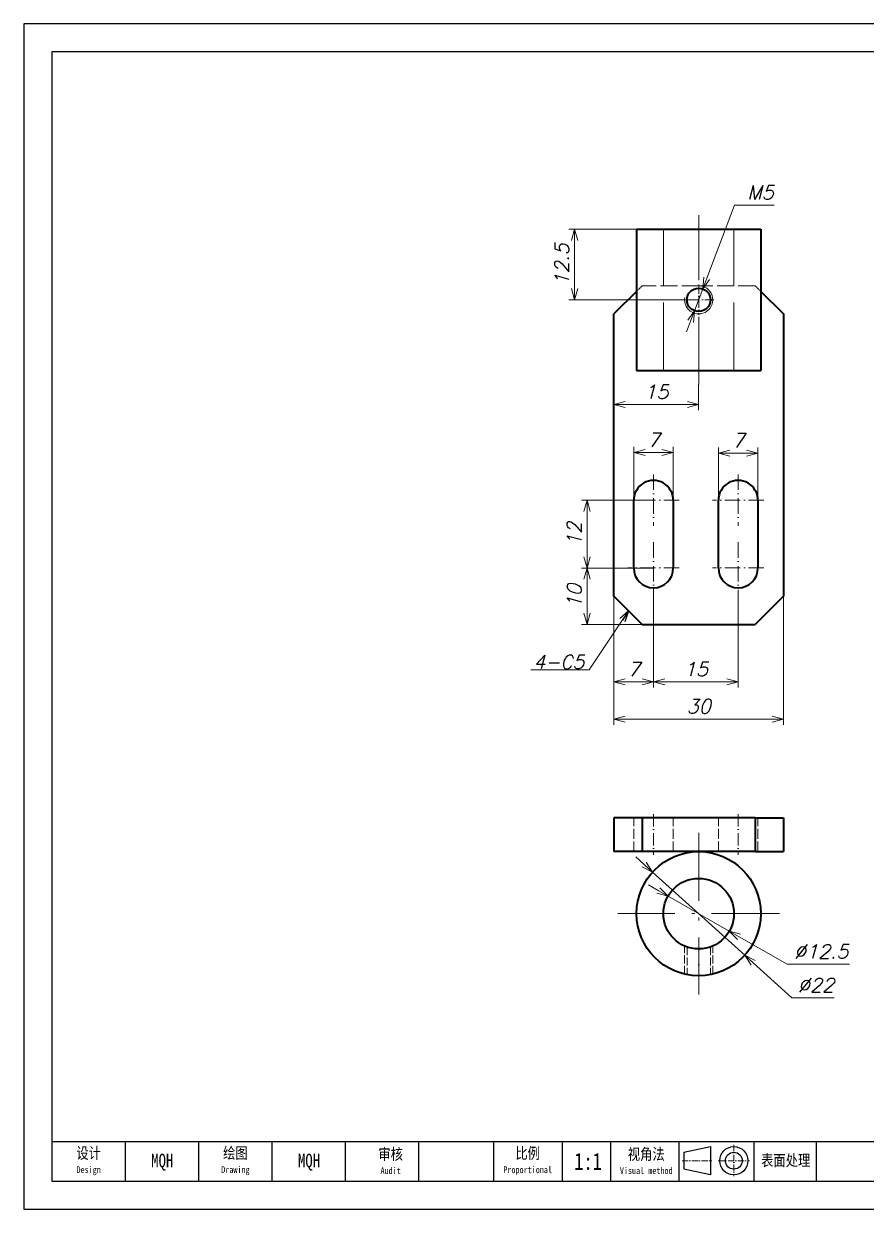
# Model space of a CAD drawing. Header units: inches. Extents: x -6764 to -5139, y 992 to 1720.
# Drawn here: x -6455.5 to -6306.2, y 992.2 to 1202.2 of the extents above; entities that cross this region are included whole.
import ezdxf

# ---------------------------------------------------------------- set-up
doc = ezdxf.new("R2010")
doc.units = ezdxf.units.IN
doc.header["$MEASUREMENT"] = 0
doc.linetypes.add('DASHDOT', pattern=[18.5, 12, -3, 0.5, -3])
doc.linetypes.add('DASHED', pattern=[15, 12, -3])
for name, color, linetype, lineweight in [('标注线', 3, 'Continuous', 25), ('细实线', 4, 'Continuous', 25), ('细点划线', 1, 'DASHDOT', 20)]:
    doc.layers.add(name, color=color, linetype=linetype, lineweight=lineweight)
doc.styles.add('DIM_FONT', font='romans.shx', dxfattribs={"oblique": 15})
doc.styles.add('宋体', font='', dxfattribs={"width": 0.8, "height": 5})
doc.styles.get('宋体').set_extended_font_data('SimSun')
doc.dimstyles.new('KK2.5', dxfattribs={"dimtxt": 2.5, "dimasz": 2, "dimexe": 1, "dimexo": 0, "dimgap": 1, "dimtad": 1, "dimtoh": 1, "dimdsep": 46, "dimtxsty": 'DIM_FONT', "dimblk": 'OPEN30', "dimcen": 0, "dimclrd": 3, "dimclre": 3, "dimclrt": 3, "dimazin": 2, "dimtfac": 1, "dimtmove": 0, "dimatfit": 3, "dimldrblk": 'OPEN30', "dimfxl": 0, "dimtolj": 1, "dimlwd": 20, "dimlwe": 20, "dimarcsym": 0})

# ---------------------------------------------------------------- blocks, each defined once
blk = doc.blocks.new('BZ-MQH')
for p, q in [((-213949.02, 20874.59), (-214275.72, 20874.59)), ((-214275.72, 20874.59), (-214275.72, 20643.59)), ((-213954.52, 20869.09), (-214270.22, 20869.09)), ((-214270.22, 20869.09), (-214270.22, 20649.09)), ((-214270.22, 20656.79), (-214107.97, 20656.79)), ((-214255.92, 20649.09), (-214255.92, 20656.79)), ((-214241.62, 20649.09), (-214241.62, 20656.79)), ((-214227.32, 20649.09), (-214227.32, 20656.79)), ((-214213.02, 20649.09), (-214213.02, 20656.79)), ((-214198.72, 20649.09), (-214198.72, 20656.79)), ((-214170.76, 20649.09), (-214170.76, 20656.79)), ((-214161.32, 20649.09), (-214161.32, 20656.79)), ((-214148, 20649.09), (-214148, 20656.79)), ((-214121.3, 20656.79), (-214121.3, 20649.09)), ((-214270.22, 20649.09), (-213954.52, 20649.09)), ((-214275.72, 20643.59), (-213949.02, 20643.59))]:
    blk.add_line(p, q)
at = {"layer": '标注线'}
for p, q in [((-214184.2, 20656.79), (-214184.2, 20649.09)), ((-214137.26, 20656.79), (-214133.41, 20656.79)), ((-214133.41, 20649.09), (-214133.41, 20656.79))]:
    blk.add_line(p, q, dxfattribs=at)
at = {"layer": '细实线', "ltscale": 43.147169}
for p, q in [((-214147.11, 20654.71), (-214141.9, 20655.81)), ((-214147.11, 20654.71), (-214147.11, 20651.41)), ((-214141.9, 20655.81), (-214141.9, 20650.31)), ((-214141.88, 20650.31), (-214147.11, 20651.41))]:
    blk.add_line(p, q, dxfattribs=at)
for radius in [2.75, 1.65]:
    blk.add_circle((-214137.36, 20653.06), radius, dxfattribs=at)
at = {"layer": '细点划线', "ltscale": 0.1}
for p, q in [((-214137.36, 20656.12), (-214137.36, 20650.04)), ((-214147.45, 20653.06), (-214141.62, 20653.06)), ((-214140.4, 20653.06), (-214134.32, 20653.06))]:
    blk.add_line(p, q, dxfattribs=at)
at = {"layer": '标注线', "char_height": 2.2, "attachment_point": 5, "style": '宋体'}
for s, insert, width in [('设计\\P{\\H0.6x;Design}', (-214263.07, 20652.94), 14.3), ('绘图\\P{\\H0.6x;Drawing}', (-214234.47, 20652.94), 14.3), ('审核\\P{\\H0.6x;Audit}', (-214204.22, 20652.94), 14.674), ('比例\\P{\\H0.6x;Proportional}', (-214177.53, 20652.94), 13.5797), ('视角法\\P{\\H0.6x;Visual method}', (-214154.43, 20652.94), 13.7944), ('表面处理', (-214127.25, 20653), 13.7944)]:
    blk.add_mtext(s, dxfattribs=dict(at, insert=insert, width=width))
at = {"layer": '细实线', "insert": (-214165.76, 20652.9), "char_height": 3.3, "width": 13.75, "attachment_point": 5, "style": '宋体'}
blk.add_mtext('1:1', dxfattribs=at)
blk = doc.blocks.new('_Open30')
at = {"color": 0, "linetype": 'ByBlock', "lineweight": -2}
for p, q in [((-1, 0.27), (0, 0)), ((0, 0), (-1, -0.27)), ((0, 0), (-1, 0))]:
    blk.add_line(p, q, dxfattribs=at)
blk = doc.blocks.new('*D213')
at = {"layer": 'Defpoints', "color": 0, "transparency": 16777216}
for p in [(-6355.68, 1105.77), (-6343.91, 1105.77), (-6342.2, 1095.77)]:
    blk.add_point(p, dxfattribs=at)
at = {"layer": '标注线', "color": 3, "lineweight": 20, "transparency": 16777216}
for p, q in [((-6343.91, 1105.77), (-6356.68, 1105.77)), ((-6355.68, 1097.77), (-6355.68, 1103.77)), ((-6342.2, 1095.77), (-6356.68, 1095.77))]:
    blk.add_line(p, q, dxfattribs=at)
at = {"layer": '标注线', "color": 3, "lineweight": 20, "transparency": 16777216, "xscale": 2, "yscale": 2, "zscale": 2}
for p, rotation in [((-6355.68, 1105.77), 90), ((-6355.68, 1095.77), 270)]:
    blk.add_blockref('_Open30', p, dxfattribs=dict(at, rotation=rotation))
at = {"layer": '标注线', "color": 3, "transparency": 16777216, "insert": (-6357.93, 1100.77), "char_height": 2.5, "attachment_point": 5, "rotation": 90, "style": 'DIM_FONT'}
blk.add_mtext('\\A1;10', dxfattribs=at)
blk = doc.blocks.new('*D214')
at = {"layer": 'Defpoints', "color": 0, "transparency": 16777216}
for p in [(-6355.68, 1117.77), (-6343.91, 1117.77), (-6343.91, 1105.77)]:
    blk.add_point(p, dxfattribs=at)
at = {"layer": '标注线', "color": 3, "lineweight": 20, "transparency": 16777216}
for p, q in [((-6343.91, 1117.77), (-6356.68, 1117.77)), ((-6355.68, 1107.77), (-6355.68, 1115.77)), ((-6343.91, 1105.77), (-6356.68, 1105.77))]:
    blk.add_line(p, q, dxfattribs=at)
at = {"layer": '标注线', "color": 3, "lineweight": 20, "transparency": 16777216, "xscale": 2, "yscale": 2, "zscale": 2}
for p, rotation in [((-6355.68, 1117.77), 90), ((-6355.68, 1105.77), 270)]:
    blk.add_blockref('_Open30', p, dxfattribs=dict(at, rotation=rotation))
at = {"layer": '标注线', "color": 3, "transparency": 16777216, "insert": (-6357.93, 1111.77), "char_height": 2.5, "attachment_point": 5, "rotation": 90, "style": 'DIM_FONT'}
blk.add_mtext('\\A1;12', dxfattribs=at)
blk = doc.blocks.new('*D215')
at = {"layer": 'Defpoints', "color": 0, "transparency": 16777216}
for p in [(-6340.41, 1126.24), (-6347.41, 1112.86), (-6340.41, 1112.86)]:
    blk.add_point(p, dxfattribs=at)
at = {"layer": '标注线', "color": 3, "lineweight": 20, "transparency": 16777216}
for p, q in [((-6347.41, 1112.86), (-6347.41, 1127.24)), ((-6345.41, 1126.24), (-6342.41, 1126.24)), ((-6340.41, 1112.86), (-6340.41, 1127.24))]:
    blk.add_line(p, q, dxfattribs=at)
at = {"layer": '标注线', "color": 3, "lineweight": 20, "transparency": 16777216, "xscale": 2, "yscale": 2, "zscale": 2, "rotation": 180}
blk.add_blockref('_Open30', (-6347.41, 1126.24), dxfattribs=at)
at = {"layer": '标注线', "color": 3, "lineweight": 20, "transparency": 16777216, "xscale": 2, "yscale": 2, "zscale": 2}
blk.add_blockref('_Open30', (-6340.41, 1126.24), dxfattribs=at)
at = {"layer": '标注线', "color": 3, "transparency": 16777216, "insert": (-6343.91, 1128.49), "char_height": 2.5, "attachment_point": 5, "style": 'DIM_FONT'}
blk.add_mtext('\\A1;7', dxfattribs=at)
blk = doc.blocks.new('*D216')
at = {"layer": 'Defpoints', "color": 0, "transparency": 16777216}
for p in [(-6325.41, 1126.13), (-6332.41, 1112.86), (-6325.41, 1112.86)]:
    blk.add_point(p, dxfattribs=at)
at = {"layer": '标注线', "color": 3, "lineweight": 20, "transparency": 16777216}
for p, q in [((-6332.41, 1112.86), (-6332.41, 1127.13)), ((-6330.41, 1126.13), (-6327.41, 1126.13)), ((-6325.41, 1112.86), (-6325.41, 1127.13))]:
    blk.add_line(p, q, dxfattribs=at)
at = {"layer": '标注线', "color": 3, "lineweight": 20, "transparency": 16777216, "xscale": 2, "yscale": 2, "zscale": 2, "rotation": 180}
blk.add_blockref('_Open30', (-6332.41, 1126.13), dxfattribs=at)
at = {"layer": '标注线', "color": 3, "lineweight": 20, "transparency": 16777216, "xscale": 2, "yscale": 2, "zscale": 2}
blk.add_blockref('_Open30', (-6325.41, 1126.13), dxfattribs=at)
at = {"layer": '标注线', "color": 3, "transparency": 16777216, "insert": (-6328.91, 1128.38), "char_height": 2.5, "attachment_point": 5, "style": 'DIM_FONT'}
blk.add_mtext('\\A1;7', dxfattribs=at)
blk = doc.blocks.new('*D217')
at = {"layer": 'Defpoints', "color": 0, "transparency": 16777216}
for p in [(-6350.91, 1112.52), (-6343.91, 1101.22), (-6343.91, 1085.61)]:
    blk.add_point(p, dxfattribs=at)
at = {"layer": '标注线', "color": 3, "lineweight": 20, "transparency": 16777216}
for p, q in [((-6350.91, 1112.52), (-6350.91, 1084.61)), ((-6343.91, 1101.22), (-6343.91, 1084.61)), ((-6348.91, 1085.61), (-6345.91, 1085.61))]:
    blk.add_line(p, q, dxfattribs=at)
at = {"layer": '标注线', "color": 3, "lineweight": 20, "transparency": 16777216, "xscale": 2, "yscale": 2, "zscale": 2, "rotation": 180}
blk.add_blockref('_Open30', (-6350.91, 1085.61), dxfattribs=at)
at = {"layer": '标注线', "color": 3, "lineweight": 20, "transparency": 16777216, "xscale": 2, "yscale": 2, "zscale": 2}
blk.add_blockref('_Open30', (-6343.91, 1085.61), dxfattribs=at)
at = {"layer": '标注线', "color": 3, "transparency": 16777216, "insert": (-6347.41, 1087.86), "char_height": 2.5, "attachment_point": 5, "style": 'DIM_FONT'}
blk.add_mtext('\\A1;7', dxfattribs=at)
blk = doc.blocks.new('*D218')
at = {"layer": 'Defpoints', "color": 0, "transparency": 16777216}
for p in [(-6343.91, 1102.27), (-6328.91, 1101.22), (-6328.91, 1085.61)]:
    blk.add_point(p, dxfattribs=at)
at = {"layer": '标注线', "color": 3, "lineweight": 20, "transparency": 16777216}
for p, q in [((-6343.91, 1102.27), (-6343.91, 1084.61)), ((-6328.91, 1101.22), (-6328.91, 1084.61)), ((-6341.91, 1085.61), (-6330.91, 1085.61))]:
    blk.add_line(p, q, dxfattribs=at)
at = {"layer": '标注线', "color": 3, "lineweight": 20, "transparency": 16777216, "xscale": 2, "yscale": 2, "zscale": 2, "rotation": 180}
blk.add_blockref('_Open30', (-6343.91, 1085.61), dxfattribs=at)
at = {"layer": '标注线', "color": 3, "lineweight": 20, "transparency": 16777216, "xscale": 2, "yscale": 2, "zscale": 2}
blk.add_blockref('_Open30', (-6328.91, 1085.61), dxfattribs=at)
at = {"layer": '标注线', "color": 3, "transparency": 16777216, "insert": (-6336.41, 1087.86), "char_height": 2.5, "attachment_point": 5, "style": 'DIM_FONT'}
blk.add_mtext('\\A1;15', dxfattribs=at)
blk = doc.blocks.new('*D219')
at = {"layer": 'Defpoints', "color": 0, "transparency": 16777216}
for p in [(-6350.91, 1102), (-6320.91, 1102), (-6320.91, 1079.01)]:
    blk.add_point(p, dxfattribs=at)
at = {"layer": '标注线', "color": 3, "lineweight": 20, "transparency": 16777216}
for p, q in [((-6350.91, 1102), (-6350.91, 1078.01)), ((-6320.91, 1102), (-6320.91, 1078.01)), ((-6348.91, 1079.01), (-6322.91, 1079.01))]:
    blk.add_line(p, q, dxfattribs=at)
at = {"layer": '标注线', "color": 3, "lineweight": 20, "transparency": 16777216, "xscale": 2, "yscale": 2, "zscale": 2, "rotation": 180}
blk.add_blockref('_Open30', (-6350.91, 1079.01), dxfattribs=at)
at = {"layer": '标注线', "color": 3, "lineweight": 20, "transparency": 16777216, "xscale": 2, "yscale": 2, "zscale": 2}
blk.add_blockref('_Open30', (-6320.91, 1079.01), dxfattribs=at)
at = {"layer": '标注线', "color": 3, "transparency": 16777216, "insert": (-6335.91, 1081.26), "char_height": 2.5, "attachment_point": 5, "style": 'DIM_FONT'}
blk.add_mtext('\\A1;30', dxfattribs=at)
blk = doc.blocks.new('*D224')
at = {"layer": 'Defpoints', "color": 0, "transparency": 16777216}
for p in [(-6335.91, 1165.77), (-6357.88, 1153.27), (-6335.91, 1153.27)]:
    blk.add_point(p, dxfattribs=at)
at = {"layer": '标注线', "color": 3, "lineweight": 20, "transparency": 16777216}
for p, q in [((-6335.91, 1165.77), (-6358.88, 1165.77)), ((-6357.88, 1163.77), (-6357.88, 1155.27)), ((-6335.91, 1153.27), (-6358.88, 1153.27))]:
    blk.add_line(p, q, dxfattribs=at)
at = {"layer": '标注线', "color": 3, "lineweight": 20, "transparency": 16777216, "xscale": 2, "yscale": 2, "zscale": 2}
for p, rotation in [((-6357.88, 1165.77), 90), ((-6357.88, 1153.27), 270)]:
    blk.add_blockref('_Open30', p, dxfattribs=dict(at, rotation=rotation))
at = {"layer": '标注线', "color": 3, "transparency": 16777216, "insert": (-6360.13, 1159.52), "char_height": 2.5, "attachment_point": 5, "rotation": 90, "style": 'DIM_FONT'}
blk.add_mtext('\\A1;12.5', dxfattribs=at)
blk = doc.blocks.new('*D225')
at = {"layer": 'Defpoints', "color": 0, "transparency": 16777216}
for p in [(-6335.18, 1155.21), (-6336.64, 1151.34)]:
    blk.add_point(p, dxfattribs=at)
at = {"layer": '标注线', "color": 3, "lineweight": 20, "transparency": 16777216}
for p, q in [((-6329.58, 1170.03), (-6334.47, 1157.08)), ((-6322.55, 1170.03), (-6329.58, 1170.03)), ((-6336.64, 1151.34), (-6335.18, 1155.21)), ((-6337.34, 1149.47), (-6338.05, 1147.6))]:
    blk.add_line(p, q, dxfattribs=at)
at = {"layer": '标注线', "color": 3, "lineweight": 20, "transparency": 16777216, "xscale": 2, "yscale": 2, "zscale": 2}
for p, rotation in [((-6335.18, 1155.21), 249.3048831192767), ((-6336.64, 1151.34), 69.30488311927665)]:
    blk.add_blockref('_Open30', p, dxfattribs=dict(at, rotation=rotation))
at = {"layer": '标注线', "color": 3, "transparency": 16777216, "insert": (-6324.97, 1172.28), "char_height": 2.5, "attachment_point": 5, "style": 'DIM_FONT'}
blk.add_mtext('\\A1;M5', dxfattribs=at)
blk = doc.blocks.new('*D226')
at = {"layer": 'Defpoints', "color": 0, "transparency": 16777216}
for p in [(-6350.91, 1138.57), (-6335.91, 1138.27), (-6335.91, 1134.73)]:
    blk.add_point(p, dxfattribs=at)
at = {"layer": '标注线', "color": 3, "lineweight": 20, "transparency": 16777216}
for p, q in [((-6350.91, 1138.57), (-6350.91, 1133.73)), ((-6335.91, 1138.27), (-6335.91, 1133.73)), ((-6348.91, 1134.73), (-6337.91, 1134.73))]:
    blk.add_line(p, q, dxfattribs=at)
at = {"layer": '标注线', "color": 3, "lineweight": 20, "transparency": 16777216, "xscale": 2, "yscale": 2, "zscale": 2, "rotation": 180}
blk.add_blockref('_Open30', (-6350.91, 1134.73), dxfattribs=at)
at = {"layer": '标注线', "color": 3, "lineweight": 20, "transparency": 16777216, "xscale": 2, "yscale": 2, "zscale": 2}
blk.add_blockref('_Open30', (-6335.91, 1134.73), dxfattribs=at)
at = {"layer": '标注线', "color": 3, "transparency": 16777216, "insert": (-6343.41, 1136.98), "char_height": 2.5, "attachment_point": 5, "style": 'DIM_FONT'}
blk.add_mtext('\\A1;15', dxfattribs=at)
blk = doc.blocks.new('*D227')
at = {"layer": 'Defpoints', "color": 0, "transparency": 16777216}
for p in [(-6341.33, 1047.65), (-6330.48, 1041.44)]:
    blk.add_point(p, dxfattribs=at)
at = {"layer": '标注线', "color": 3, "lineweight": 20, "transparency": 16777216}
for p, q in [((-6343.07, 1048.64), (-6344.8, 1049.64)), ((-6341.33, 1047.65), (-6330.48, 1041.44)), ((-6320.26, 1035.59), (-6328.75, 1040.45)), ((-6309.19, 1035.59), (-6320.26, 1035.59))]:
    blk.add_line(p, q, dxfattribs=at)
at = {"layer": '标注线', "color": 3, "lineweight": 20, "transparency": 16777216, "xscale": 2, "yscale": 2, "zscale": 2}
for p, rotation in [((-6341.33, 1047.65), 330.209789187338), ((-6330.48, 1041.44), 150.209789187338)]:
    blk.add_blockref('_Open30', p, dxfattribs=dict(at, rotation=rotation))
at = {"layer": '标注线', "color": 3, "transparency": 16777216, "insert": (-6314.22, 1037.84), "char_height": 2.5, "attachment_point": 5, "style": 'DIM_FONT'}
blk.add_mtext('\\A1;∅12.5', dxfattribs=at)
blk = doc.blocks.new('*D228')
at = {"layer": 'Defpoints', "color": 0, "transparency": 16777216}
for p in [(-6344.07, 1051.91), (-6327.74, 1037.17)]:
    blk.add_point(p, dxfattribs=at)
at = {"layer": '标注线', "color": 3, "lineweight": 20, "transparency": 16777216}
for p, q in [((-6345.56, 1053.25), (-6347.04, 1054.59)), ((-6344.07, 1051.91), (-6327.74, 1037.17)), ((-6319.39, 1029.64), (-6326.26, 1035.83)), ((-6311.89, 1029.64), (-6319.39, 1029.64))]:
    blk.add_line(p, q, dxfattribs=at)
at = {"layer": '标注线', "color": 3, "lineweight": 20, "transparency": 16777216, "xscale": 2, "yscale": 2, "zscale": 2}
for p, rotation in [((-6344.07, 1051.91), 317.9333374971907), ((-6327.74, 1037.17), 137.9333374971907)]:
    blk.add_blockref('_Open30', p, dxfattribs=dict(at, rotation=rotation))
at = {"layer": '标注线', "color": 3, "transparency": 16777216, "insert": (-6315.14, 1031.89), "char_height": 2.5, "attachment_point": 5, "style": 'DIM_FONT'}
blk.add_mtext('\\A1;∅22', dxfattribs=at)

msp = doc.modelspace()

# ---------------------------------------------------------------- linework, layer by layer
at = {"color": 1, "linetype": 'DASHDOT', "lineweight": 13}
for p, q in [((-6335.907, 1138.274), (-6335.907, 1168.274)), ((-6335.907, 1058.844), (-6335.907, 1030.244)), ((-6321.607, 1044.544), (-6350.207, 1044.544))]:
    msp.add_line(p, q, dxfattribs=at)
at = {"color": 7, "lineweight": 35}
for p, q in [((-6346.907, 1165.774), (-6335.907, 1165.774)), ((-6346.907, 1165.774), (-6346.907, 1140.774)), ((-6335.907, 1165.774), (-6324.907, 1165.774)), ((-6324.907, 1165.774), (-6324.907, 1140.774)), ((-6346.907, 1154.774), (-6350.907, 1150.774)), ((-6324.907, 1154.774), (-6320.907, 1150.774)), ((-6350.907, 1100.774), (-6350.907, 1150.774)), ((-6320.907, 1150.774), (-6320.907, 1100.774)), ((-6346.907, 1140.774), (-6335.907, 1140.774)), ((-6335.907, 1140.774), (-6324.907, 1140.774)), ((-6347.407, 1105.774), (-6347.407, 1117.774)), ((-6340.407, 1117.774), (-6340.407, 1105.774)), ((-6332.407, 1105.774), (-6332.407, 1117.774)), ((-6325.407, 1117.774), (-6325.407, 1105.774)), ((-6345.907, 1095.774), (-6350.907, 1100.774)), ((-6320.907, 1100.774), (-6325.907, 1095.774)), ((-6345.907, 1095.774), (-6325.907, 1095.774)), ((-6345.907, 1061.544), (-6350.907, 1061.544)), ((-6350.907, 1061.544), (-6350.907, 1055.544)), ((-6345.907, 1061.544), (-6345.907, 1055.544)), ((-6325.907, 1061.544), (-6345.907, 1061.544)), ((-6325.907, 1061.544), (-6325.907, 1055.544)), ((-6325.907, 1061.544), (-6320.907, 1061.544)), ((-6320.907, 1061.544), (-6320.907, 1055.544)), ((-6345.907, 1055.544), (-6350.907, 1055.544)), ((-6335.907, 1055.544), (-6345.907, 1055.544)), ((-6325.907, 1055.544), (-6335.907, 1055.544)), ((-6325.907, 1055.544), (-6320.907, 1055.544))]:
    msp.add_line(p, q, dxfattribs=at)
at = {"color": 2, "linetype": 'DASHED', "lineweight": 13}
for p, q in [((-6342.157, 1140.774), (-6342.157, 1165.774)), ((-6329.657, 1140.774), (-6329.657, 1165.774))]:
    msp.add_line(p, q, dxfattribs=at)
at = {"color": 2, "linetype": 'DASHED', "lineweight": 13, "ltscale": 0.035355}
for p, q in [((-6345.907, 1155.774), (-6346.907, 1154.774)), ((-6325.907, 1155.774), (-6324.907, 1154.774))]:
    msp.add_line(p, q, dxfattribs=at)
at = {"color": 2, "linetype": 'DASHED', "lineweight": 13, "ltscale": 0.25}
for p, q in [((-6335.907, 1155.774), (-6345.907, 1155.774)), ((-6325.907, 1155.774), (-6335.907, 1155.774))]:
    msp.add_line(p, q, dxfattribs=at)
at = {"color": 1, "linetype": 'DASHDOT', "lineweight": 13, "ltscale": 0.134354}
msp.add_line((-6335.907, 1155.961), (-6335.907, 1150.586), dxfattribs=at)
at = {"color": 1, "linetype": 'DASHDOT', "lineweight": 13, "ltscale": 0.134357}
msp.add_line((-6333.219, 1153.274), (-6338.594, 1153.274), dxfattribs=at)
at = {"color": 1, "linetype": 'DASHDOT', "lineweight": 13, "ltscale": 0.227499}
for p, q in [((-6343.907, 1122.324), (-6343.907, 1113.224)), ((-6328.907, 1122.324), (-6328.907, 1113.224)), ((-6343.907, 1110.324), (-6343.907, 1101.224)), ((-6328.907, 1110.324), (-6328.907, 1101.224))]:
    msp.add_line(p, q, dxfattribs=at)
at = {"color": 1, "linetype": 'DASHDOT', "lineweight": 13, "ltscale": 0.227502}
for p, q in [((-6339.357, 1117.774), (-6348.457, 1117.774)), ((-6324.357, 1117.774), (-6333.457, 1117.774)), ((-6339.357, 1105.774), (-6348.457, 1105.774)), ((-6324.357, 1105.774), (-6333.457, 1105.774))]:
    msp.add_line(p, q, dxfattribs=at)
at = {"color": 2, "linetype": 'DASHED', "lineweight": 13, "ltscale": 0.15}
for p, q in [((-6347.407, 1055.544), (-6347.407, 1061.544)), ((-6345.907, 1061.544), (-6345.907, 1055.544)), ((-6340.407, 1055.544), (-6340.407, 1061.544)), ((-6332.407, 1055.544), (-6332.407, 1061.544)), ((-6325.907, 1061.544), (-6325.907, 1055.544)), ((-6325.407, 1055.544), (-6325.407, 1061.544))]:
    msp.add_line(p, q, dxfattribs=at)
at = {"color": 1, "linetype": 'DASHDOT', "lineweight": 13, "ltscale": 0.180014}
for p, q in [((-6343.907, 1062.144), (-6343.907, 1054.944)), ((-6328.907, 1062.144), (-6328.907, 1054.944))]:
    msp.add_line(p, q, dxfattribs=at)
at = {"color": 2, "linetype": 'DASHED', "lineweight": 13, "ltscale": 0.124599}
for p, q in [((-6338.407, 1033.832), (-6338.407, 1038.816)), ((-6333.407, 1033.832), (-6333.407, 1038.816))]:
    msp.add_line(p, q, dxfattribs=at)
at = {"color": 2, "linetype": 'DASHED', "lineweight": 13, "ltscale": 0.122644}
for p, q in [((-6337.974, 1038.646), (-6337.974, 1033.74)), ((-6333.84, 1038.646), (-6333.84, 1033.74))]:
    msp.add_line(p, q, dxfattribs=at)
at = {"color": 1, "linetype": 'DASHDOT', "lineweight": 13, "ltscale": 0.147173}
msp.add_line((-6335.907, 1033.25), (-6335.907, 1039.137), dxfattribs=at)
at = {"color": 7, "lineweight": 35}
for centre, radius in [((-6335.907, 1153.274), 2.067), ((-6335.907, 1044.544), 11), ((-6335.907, 1044.544), 6.25)]:
    msp.add_circle(centre, radius, dxfattribs=at)
at = {"color": 7, "lineweight": 13}
msp.add_arc((-6335.907, 1153.274), 2.5, 169.99999, 100.00001, dxfattribs=at)
at = {"color": 7, "lineweight": 35}
for centre, start, end in [((-6343.907, 1117.774), 359.99968, 180.00032), ((-6328.907, 1117.774), 359.99968, 180.00032), ((-6343.907, 1105.774), 180.00001, 0), ((-6328.907, 1105.774), 180.00001, 0)]:
    msp.add_arc(centre, 3.5, start, end, dxfattribs=at)

# ---------------------------------------------------------------- block references
at = {"xscale": 0.9090909090591595, "yscale": 0.9090909090882633, "zscale": 0.9090909090939012}
msp.add_blockref('BZ-MQH', (188340.648, -17774.722), dxfattribs=at)

# ---------------------------------------------------------------- texts
at = {"layer": '标注线', "color": 2, "insert": (-6365.148, 1090.334), "char_height": 2.4, "width": 1.12127, "attachment_point": 1, "style": 'DIM_FONT'}
msp.add_mtext('4-C5', dxfattribs=at)
at = {"layer": '细实线', "char_height": 2.4, "width": 14.4, "attachment_point": 5, "style": '宋体'}
for insert in [(-6430.922, 1000.514), (-6404.922, 1000.514)]:
    msp.add_mtext('MQH', dxfattribs=dict(at, insert=insert))

# ---------------------------------------------------------------- dimensions: what is measured, and where the dimension line sits
at = {"layer": '标注线', "color": 2}
dim = msp.add_diameter_dim_2p(p1=(-6336.637, 1151.34), p2=(-6335.176, 1155.207), text='M5', dimstyle='KK2.5', dxfattribs=at)
dim.commit()
dim.dimension.update_dxf_attribs({"geometry": '*D225', "text_midpoint": (-6324.97, 1170.025), "dimtype": 163})
for base, p1, p2, picture, middle in [((-6357.88, 1153.274), (-6335.907, 1165.774), (-6335.907, 1153.274), '*D224', (-6360.13, 1159.524)), ((-6355.683, 1117.774), (-6343.907, 1105.774), (-6343.907, 1117.774), '*D214', (-6357.933, 1111.774)), ((-6355.683, 1105.774), (-6342.197, 1095.774), (-6343.907, 1105.774), '*D213', (-6357.933, 1100.774))]:
    dim = msp.add_linear_dim(base=base, p1=p1, p2=p2, angle=90, dimstyle='KK2.5', dxfattribs=at)
    dim.commit()
    dim.dimension.update_dxf_attribs({"geometry": picture, "text_midpoint": middle})
for base, p1, p2, picture, middle in [((-6335.907, 1134.732), (-6350.907, 1138.575), (-6335.907, 1138.274), '*D226', (-6343.407, 1136.982)), ((-6340.407, 1126.235), (-6347.407, 1112.862), (-6340.407, 1112.862), '*D215', (-6343.907, 1128.485)), ((-6325.407, 1126.131), (-6332.407, 1112.862), (-6325.407, 1112.862), '*D216', (-6328.907, 1128.381)), ((-6343.907, 1085.607), (-6350.907, 1112.518), (-6343.907, 1101.224), '*D217', (-6347.407, 1087.857)), ((-6320.907, 1079.005), (-6350.907, 1102.004), (-6320.907, 1102.004), '*D219', (-6335.907, 1081.255)), ((-6328.907, 1085.607), (-6343.907, 1102.274), (-6328.907, 1101.224), '*D218', (-6336.407, 1087.857))]:
    dim = msp.add_linear_dim(base=base, p1=p1, p2=p2, dimstyle='KK2.5', dxfattribs=at)
    dim.commit()
    dim.dimension.update_dxf_attribs({"geometry": picture, "text_midpoint": middle})
for p1, p2, picture, middle in [((-6344.073, 1051.914), (-6327.741, 1037.174), '*D228', (-6315.14, 1029.635)), ((-6341.331, 1047.65), (-6330.483, 1041.439), '*D227', (-6314.223, 1035.587))]:
    dim = msp.add_diameter_dim_2p(p1=p1, p2=p2, dimstyle='KK2.5', dxfattribs=at)
    dim.commit()
    dim.dimension.update_dxf_attribs({"geometry": picture, "text_midpoint": middle, "dimtype": 163})

# ---------------------------------------------------------------- leaders
msp.add_leader([(-6348.316, 1098.183), (-6355.302, 1087.731), (-6365.648, 1087.731)], dimstyle='KK2.5', override={"dimgap": 1, "dimtad": 1}, dxfattribs=at)

doc.saveas('drawing.dxf')
